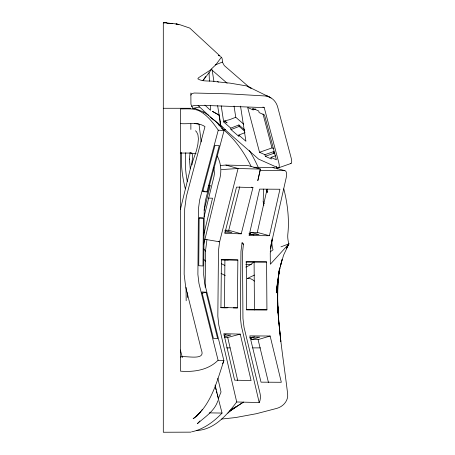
<?xml version="1.0" encoding="UTF-8"?>
<svg xmlns="http://www.w3.org/2000/svg" width="455" height="455" viewBox="0 0 455 455"><rect width="100%" height="100%" fill="white"/><g stroke="black" fill="none" stroke-linecap="round" stroke-linejoin="round"><path stroke-width="0.68" d="M266.624 191.254L267.102 189.132A82.56 74.768 -89.6 0 1 267.21 192.323L266.624 191.254L257.308 232.397L250.83 232.357L250.449 234.029L249.118 234.018M203.385 218.093L202.993 265.987L198.744 265.714L199.136 217.82L203.385 218.093L199.262 218.059M205.177 287.224L205.529 250.62L206.951 239.643M226.493 307.808L224.446 307.796L224.912 259.896L221.636 259.816M237.391 307.893L237.857 259.998L221.409 259.577L220.942 307.478L237.391 307.893L233.301 307.864M263.854 205.29A78.226 41.098 69.3 0 0 263.206 201.832L263.508 189.081M277.681 287.805L277.709 303.65M277.777 285.086L278.068 280.325M192.084 164.807C190.912 161.588 194.859 154.535 190.867 152.738L190.867 153.062L196.077 153.779M278.255 278.284L278.511 275.559L277.51 292.559L278.005 312.613L277.777 305.72M190.076 152.459L189.394 159.443L189.399 158.994L190.247 168.782M259.191 402.544L241.304 325.672L240.325 316.754L240.962 251.285L242.111 242.39L243.442 244.102L242.481 253.02L242.953 318.489L244.045 327.384L259.998 393.308A13.809 12.501 -89.6 0 1 259.526 401.992L259.191 402.544L236.708 401.975C226.749 415.193 214.14 429.901 196.259 430.555M279.307 269.707L277.874 282.367L277.618 300.891L278.437 317.539L277.76 306.442M190.867 95.123L191.788 93.593L194.205 93.025L228.302 93.832L265.146 95.971L269.235 96.938L272.693 99.088A17.267 15.936 -66 0 1 277.709 107.147L291.177 158.027A6.893 2.002 70.6 0 1 290.455 163.39M279.285 269.559L276.276 292.895L279.842 267.733M276.299 290.159L279.108 271.806L282.037 259.595L280.405 266.09L283.567 255.187L288.948 243.829L280.945 246.849M278.813 273.683L279.802 268.086M270.452 248.157L271.993 240.166A17.227 9.054 69.3 0 0 273.028 249.835L270.173 251.894M221.42 169.584L238.067 168.515L260.425 169.084L257.831 180.561L260.425 169.084L248.254 165.631L225.89 165.063L220.248 165.501M269.417 235.724L279.944 189.246L259.629 189.115L249.101 235.599L269.417 235.724L257.308 232.397M203.647 235.116L212.536 198.198L208.379 198.13M203.652 244.625L218.491 183.018C221.744 173.838 221.784 164.966 217.353 156.15M180.339 209.596L190.804 166.905L196.492 150.52L197.919 144.081L198.397 138.815L197.931 134.72L196.52 131.791L195.462 130.767M204.141 210.295L210.176 185.68L208.862 185.35M204.096 216.802L213.987 176.466L214.459 173.366L213.816 167.406M225.464 230.19L228.746 230.275L239.768 186.709M252.957 187.534L236.509 187.119L224.793 233.404L241.241 233.819L252.957 187.534L251.643 187.164M218.252 130.164L199.631 200.081L198.425 208.981L197.891 274.45L198.949 283.368L218.087 360.252C208.191 370.171 193.91 372.224 180.527 371.172L180.527 108.916C187.437 108.967 194.939 107.983 201.093 111.907C208.31 116.366 213.452 123.322 218.252 130.164L224.059 130.54L205.438 200.456L204.232 209.357L203.698 274.826L204.756 283.744L223.894 360.627C217.331 380.118 212.002 402.021 196.23 416.427L200.882 411.678L196.657 416.103L193.193 418.685L196.657 416.103L200.638 411.735M206.917 191.913L219.242 145.634L214.993 145.361L202.668 191.64L206.917 191.913L202.936 190.85M217.831 400.781C214.794 410.871 204.881 417.03 197.351 423.719L199.916 420.943M222.643 363.79L223.894 360.627L218.087 360.252M218.207 398.933L221.028 391.96L217.814 378.156M286.423 248.14L288.862 243.863A17.227 9.054 69.3 0 1 287.827 234.194A89.595 47.07 69.3 0 0 283.795 188.865M286.263 248.538L288.948 243.829L270.327 264.247L270.247 253.196L271.208 244.278L286.303 177.262A6.893 2.849 -75.7 0 0 284.767 170.642L272.972 167.406L253.884 167.281M205.643 76.463L203.021 80.552L211.353 69.655M201.446 410.672L202.225 409.523M250.415 88.236L224.275 65.571L222.381 62.079L222.29 59.759A6.893 4.743 -47 0 0 221.375 57.273L215.858 64.695L210.119 70.235L198.63 77.68L197.817 78.823C202.811 82.116 209.698 80.319 215.437 81.627L230.202 83.157L246.616 85.932L271.061 97.871M217.285 394.622L222.057 413.072C213.816 421.774 203.487 429.389 191.566 431.863M227.887 413.185L233.46 407.976L229.383 411.491L236.242 406.747L230.332 410.62M191.396 106.311L194.228 105.503L211.473 105.668L264.23 107.613L278.733 162.401A6.893 2.002 70.6 0 1 278.011 167.77L258.622 159.131L224.361 129.027L225.578 129.715M254.447 275.059L247.201 278.523A17.227 9.054 69.3 0 1 254.408 281.122M219.691 125.449L220.556 124.915L219.691 125.449L218.474 124.727M215.249 64.934L222.381 62.079M219.327 115.212L212.388 111.35L219.327 115.212L220.209 122.156L217.638 105.662M221.204 105.827L223.684 121.968L224.753 121.553L227.108 122.878A89.595 47.07 69.3 0 0 224.736 120.848L229.548 119.693L235.758 117.282L243.704 124.169M220.584 124.818L220.152 121.991L220.493 124.852L224.179 128.589L219.685 125.301M223.684 121.968L230.776 128.122L238.926 124.954L244.796 130.045M230.776 128.122L231.004 129.584L239.154 126.422L244.489 131.046M231.004 129.584L239.006 136.523L238.778 135.061L245.052 132.627M274.519 152.266L273.307 151.731L264.907 154.683L259.538 152.288L247.679 107.494L253.077 109.894L255.659 108.984M259.538 152.288L271.982 147.915L273.927 148.779M264.907 154.683L265.333 156.292L273.734 153.341L274.945 153.881M265.333 156.292L271.396 158.994L270.97 157.379L275.491 155.792M278.579 167.827L291.024 163.453M249.721 337.906L252.434 337.098L259.742 337.144L251.598 339.561L251.2 337.894L249.869 337.883M251.2 337.894L254.59 336.888M251.598 339.561L258.076 339.601L270.139 336.023L281.332 382.285L261.022 382.16L249.823 335.898L270.139 336.023M224.025 335.147L225.981 334.624M224.412 336.819L230.935 335.073L225.02 334.925M224.423 337.388L227.699 337.474L240.268 334.118L251.08 380.573L234.626 380.158L223.814 333.703L240.268 334.118M192.55 108.409L199.626 106.999M202.1 293.219L206.098 292.218L217.661 338.679L213.412 338.406L201.849 291.945L206.098 292.218M221.591 419.055L235.542 417.559L256.375 413.709L277.055 408.311C283.243 406.486 288.453 400.724 287.651 393.979C284.204 364.825 279.268 335.801 277.772 306.448M163.299 22.813L166.74 22.75L163.299 22.813L163.299 432.25L190.867 432.148M245.933 261.938L266.584 261.955L266.931 309.855L246.28 309.838M163.299 108.279L190.867 108.279M180.527 123.601C188.535 124.351 197.874 121.758 204.983 126.609L186.362 196.532L184.696 208.873L184.161 274.348L185.629 286.718L201.434 350.231C206.121 361.498 184.639 355.082 180.527 357.056M180.26 153.062L190.867 153.062M226.584 347.893L230.111 347.887M252.679 347.887L260.431 347.882M166.928 23.194L172.439 23.563L166.928 23.194L169.715 23.228M260.027 170.488L284.767 170.648M266.584 261.955L246.274 261.83L246.616 309.724L266.931 309.855M221.141 259.674L228.404 259.833L221.682 259.782M224.912 259.896L237.857 259.998M220.675 307.569L227.938 307.728L221.215 307.677M209.266 412.867L222.057 413.072M208.777 185.646L210.176 185.68M221.17 307.711L224.446 307.796M194.331 123.532L198.482 123.885M172.53 23.387L180.225 24.815L189.763 28.085L220.197 56.164M204.932 239.313L219.629 241.815L238.067 168.515L225.89 165.063M250.83 232.357L259.003 234.604L251.695 234.558L248.97 233.807M250.449 234.029L253.856 234.962M242.1 243.732L243.442 244.102M228.746 230.275L241.241 233.819M224.798 230.509L231.936 232.533L224.719 232.016M218.309 241.446L219.629 241.815L218.474 250.716L217.837 316.185L218.815 325.103L236.708 401.975M196.89 109.172L203.851 112.237M262.95 107.044L264.23 107.613M270.97 157.379L276.384 159.796L264.526 114.996L259.134 112.595L258.707 110.98L252.65 108.284L253.077 109.894M247.89 86.461L251.314 88.133M266.181 95.351L269.235 96.938M203.402 111.953L208.777 115.422M220.578 125.097L212.707 119.176L198.079 105.56M209.988 116.941L215.471 121.138L224.059 130.54M196.514 109.263L195.394 108.398A89.595 47.07 69.3 0 0 193.756 108.472M220.675 56.704L221.568 57.444M211.7 69.092L212.201 70.263L227.136 83.214M217.427 81.269L218.445 82.15M238.778 135.061L245.933 141.26L240.536 106.169M204.875 105.099L210.494 110.332L210.307 105.361M192.766 108.08L190.935 104.269L190.867 93.013M263.206 201.832L264.213 203.664M266.624 190.247L267.21 192.323M273.307 151.731L273.734 153.341M263.001 113.977L271.982 147.915M215.079 385.049L218.042 397.238M180.368 350.009L182.364 357.567M215.516 387.791L216.045 389.838M216.398 391.203L216.927 393.257M258.076 339.601L268.439 382.41M227.699 337.474L237.72 380.516M199.011 124.187L201.212 141.937M219.111 115.303L219.344 116.764M238.926 124.954L239.154 126.422M234.035 106.055L235.758 117.282M212.201 70.263L213.913 81.422M278.869 322.47L280.809 341.409L278.21 314.803M277.795 309.923L278.096 313.421M209.078 72.703L209.397 81.223M224.736 120.848L224.753 121.553M187.636 292.719L187.682 297.65M186.049 287.395L186.169 300.772M254.1 262.086L254.447 309.98M190.867 123.805L190.867 129.453M225.259 275.554A89.595 47.07 69.3 0 1 221.067 273.364M205.558 261.17A89.595 47.07 69.3 0 1 203.669 259.236M249.403 150.503A89.595 47.07 69.3 0 1 258.19 167.281M272.044 238.886A89.595 47.07 69.3 0 1 271.914 240.194M271.743 241.656A89.595 47.07 69.3 0 1 271.208 245.239M270.952 246.638A89.595 47.07 69.3 0 1 270.68 248.015M224.906 265.43A78.226 41.098 69.3 0 1 221.318 263.621M205.717 251.137A78.226 41.098 69.3 0 1 203.305 248.515M221.659 128.333A78.226 41.098 69.3 0 1 251.086 166.337M253.554 262.171A78.226 41.098 69.3 0 1 245.802 267.079M272.972 167.406A6.893 2.827 -73.5 0 1 274.206 168.287M251.427 264.338A78.226 41.098 69.3 0 1 245.791 264.412M185.327 188.831A78.226 41.098 69.3 0 1 181.596 152.431M276.344 166.473A89.595 47.07 69.3 0 1 277.374 169.027M187.312 181.551A71.68 37.657 69.3 0 1 185.799 152.726M243.385 402.14L230.924 410.268L243.385 402.14M178.804 24.479L176.096 23.916L178.804 24.479M218.895 55.601L218.309 55.385L219.469 55.897L218.895 55.601"/></g></svg>
